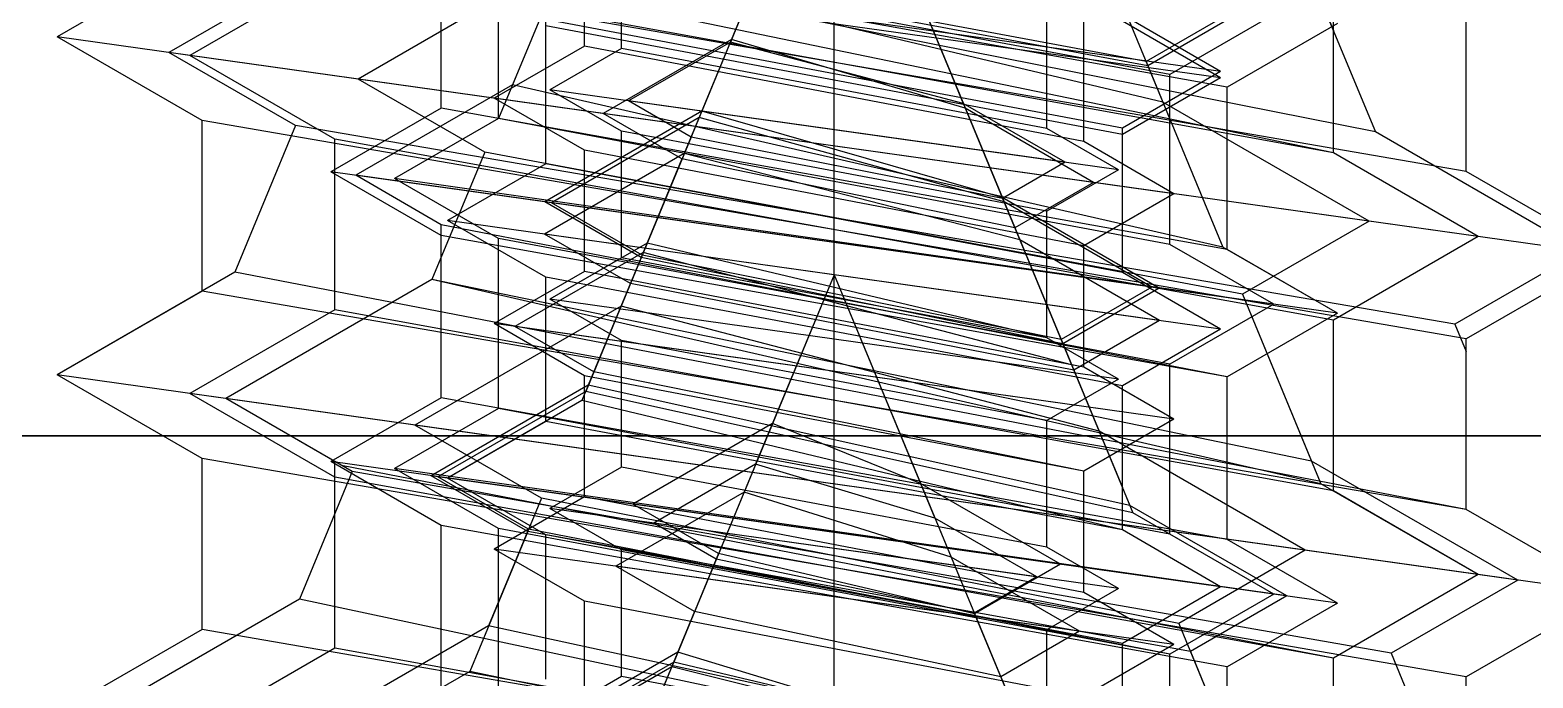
# Model space of a CAD drawing. Extents: x 198753 to 882193, y -399300 to 132460.
# Drawn here: x 346096.21 to 346114.88, y -186958.5 to -186950.45 of the extents above; entities that cross this region are included whole.
import ezdxf

# ---------------------------------------------------------------- set-up
doc = ezdxf.new("R2010")
doc.units = 0
doc.header["$LTSCALE"] = 1000
doc.header["$MEASUREMENT"] = 0
doc.linetypes.add('CENTER', pattern=[50.8, 31.75, -6.35, 6.35, -6.35])
doc.linetypes.add('DASH', pattern=[0.35, 0.25, -0.1])
for name, color, linetype in [('A-SUR_保温', 222, 'Continuous'), ('D_铝板', 181, 'Continuous'), ('PJ', 4, 'Continuous'), ('ZX', 14, 'CENTER'), ('钢龙骨', 173, 'Continuous')]:
    doc.layers.add(name, color=color, linetype=linetype)

# ---------------------------------------------------------------- blocks, each defined once
blk = doc.blocks.new('盘头ST4.8×25')
at = {"layer": 'PJ'}
for p, q in [((14.0627, 2.4), (13.7105, 1.79)), ((14.0627, 2.4), (14.7373, -2.4)), ((14.0627, 2.4), (14.4149, 1.79)), ((15.6627, 2.4), (15.3105, 1.79)), ((15.6627, 2.4), (16.3373, -2.4)), ((15.6627, 2.4), (16.0149, 1.79)), ((17.2627, 2.4), (16.9105, 1.79)), ((17.2627, 2.4), (17.9373, -2.4)), ((17.2627, 2.4), (17.6149, 1.79)), ((12.8149, 1.79), (13.7105, 1.79)), ((13.7105, 1.79), (14.3851, -1.79)), ((14.4149, 1.79), (15.0895, -1.79)), ((14.4149, 1.79), (15.3105, 1.79)), ((15.3105, 1.79), (15.9851, -1.79)), ((16.0149, 1.79), (16.6895, -1.79)), ((16.0149, 1.79), (16.9105, 1.79)), ((16.9105, 1.79), (17.5851, -1.79)), ((13.4895, -1.79), (14.3851, -1.79)), ((14.3851, -1.79), (14.7373, -2.4)), ((15.0895, -1.79), (14.7373, -2.4)), ((15.0895, -1.79), (15.9851, -1.79)), ((15.9851, -1.79), (16.3373, -2.4)), ((16.6895, -1.79), (16.3373, -2.4)), ((16.6895, -1.79), (17.5851, -1.79))]:
    blk.add_line(p, q, dxfattribs=at)
at = {"layer": 'ZX', "ltscale": 0.25}
blk.add_line((-4.9137, 0), (25.4371, 0), dxfattribs=at)
blk = doc.blocks.new('盘头ST4.8×32')
at = {"layer": 'PJ'}
for p, q in [((14.0627, 2.4), (13.7105, 1.79)), ((14.0627, 2.4), (14.7373, -2.4)), ((14.0627, 2.4), (14.4149, 1.79)), ((15.6627, 2.4), (15.3105, 1.79)), ((15.6627, 2.4), (16.3373, -2.4)), ((15.6627, 2.4), (16.0149, 1.79)), ((17.2627, 2.4), (16.9105, 1.79)), ((17.2627, 2.4), (17.9373, -2.4)), ((17.2627, 2.4), (17.6149, 1.79)), ((12.8149, 1.79), (13.7105, 1.79)), ((13.7105, 1.79), (14.3851, -1.79)), ((14.4149, 1.79), (15.0895, -1.79)), ((14.4149, 1.79), (15.3105, 1.79)), ((15.3105, 1.79), (15.9851, -1.79)), ((16.0149, 1.79), (16.6895, -1.79)), ((16.0149, 1.79), (16.9105, 1.79)), ((16.9105, 1.79), (17.5851, -1.79)), ((13.4895, -1.79), (14.3851, -1.79)), ((14.3851, -1.79), (14.7373, -2.4)), ((15.0895, -1.79), (14.7373, -2.4)), ((15.0895, -1.79), (15.9851, -1.79)), ((15.9851, -1.79), (16.3373, -2.4)), ((16.6895, -1.79), (16.3373, -2.4)), ((16.6895, -1.79), (17.5851, -1.79))]:
    blk.add_line(p, q, dxfattribs=at)
at = {"layer": 'ZX', "ltscale": 0.25}
blk.add_line((-4.9137, 0), (32.4371, 0), dxfattribs=at)
blk = doc.blocks.new('盘头ST4.8×38')
at = {"layer": 'PJ'}
for p, q in [((14.0627, 2.4), (13.7105, 1.79)), ((14.0627, 2.4), (14.7373, -2.4)), ((14.0627, 2.4), (14.4149, 1.79)), ((15.6627, 2.4), (15.3105, 1.79)), ((15.6627, 2.4), (16.3373, -2.4)), ((15.6627, 2.4), (16.0149, 1.79)), ((17.2627, 2.4), (16.9105, 1.79)), ((17.2627, 2.4), (17.9373, -2.4)), ((17.2627, 2.4), (17.6149, 1.79)), ((12.8149, 1.79), (13.7105, 1.79)), ((13.7105, 1.79), (14.3851, -1.79)), ((14.4149, 1.79), (15.0895, -1.79)), ((14.4149, 1.79), (15.3105, 1.79)), ((15.3105, 1.79), (15.9851, -1.79)), ((16.0149, 1.79), (16.6895, -1.79)), ((16.0149, 1.79), (16.9105, 1.79)), ((16.9105, 1.79), (17.5851, -1.79)), ((13.4895, -1.79), (14.3851, -1.79)), ((14.3851, -1.79), (14.7373, -2.4)), ((15.0895, -1.79), (14.7373, -2.4)), ((15.0895, -1.79), (15.9851, -1.79)), ((15.9851, -1.79), (16.3373, -2.4)), ((16.6895, -1.79), (16.3373, -2.4)), ((16.6895, -1.79), (17.5851, -1.79))]:
    blk.add_line(p, q, dxfattribs=at)
at = {"layer": 'ZX', "ltscale": 0.25}
blk.add_line((-4.9137, 0), (38.4371, 0), dxfattribs=at)
blk = doc.blocks.new('盘头ST5.5×13')
at = {"layer": 'ZX', "ltscale": 0.25}
blk.add_line((-5.7009, 0), (14.0046, 0), dxfattribs=at)
blk = doc.blocks.new('盘头ST5.5×16')
at = {"layer": 'PJ'}
for q in [(12.8154, 1.3191), (13.4274, -1.0656)]:
    blk.add_line((16, 0), q, dxfattribs=at)
at = {"layer": 'ZX', "ltscale": 0.25}
blk.add_line((-5.7009, 0), (17.0046, 0), dxfattribs=at)
blk = doc.blocks.new('盘头ST5.5×19')
at = {"layer": 'PJ'}
for p, q in [((14.0163, 2.73), (13.6439, 2.085)), ((14.0163, 2.73), (14.7458, -2.4603)), ((14.0163, 2.73), (14.5215, 1.8551)), ((12.5887, 2.085), (13.6439, 2.085)), ((13.6439, 2.085), (14.4205, -1.8969)), ((15.9227, 1.9728), (15.5975, 1.4094)), ((15.9227, 1.9728), (16.4468, -1.7557)), ((15.9227, 1.9728), (16.4525, 1.0552)), ((14.5215, 1.8551), (15.2755, -1.5427)), ((15.5975, 1.4094), (14.5215, 1.8551)), ((15.5975, 1.4094), (16.1215, -1.1923)), ((16.4525, 1.0552), (16.9765, -0.8382)), ((19, 0), (16.4525, 1.0552)), ((19, 0), (16.9765, -0.8382)), ((16.9765, -0.8382), (16.4468, -1.7557)), ((16.1215, -1.1923), (15.2755, -1.5427)), ((16.1215, -1.1923), (16.4468, -1.7557)), ((15.2755, -1.5427), (14.7458, -2.4603)), ((14.4205, -1.8969), (13.9664, -2.085)), ((14.4205, -1.8969), (14.7458, -2.4603)), ((13.3697, -2.085), (13.9664, -2.085))]:
    blk.add_line(p, q, dxfattribs=at)
at = {"layer": 'ZX', "ltscale": 0.25}
blk.add_line((-5.7009, 0), (20.0046, 0), dxfattribs=at)
blk = doc.blocks.new('盘头ST5.5×22')
at = {"layer": 'PJ'}
for p, q in [((14.0163, 2.73), (13.6439, 2.085)), ((14.0163, 2.73), (14.7973, -2.73)), ((14.0163, 2.73), (14.3887, 2.085)), ((15.8163, 2.73), (15.4439, 2.085)), ((15.8163, 2.73), (16.5973, -2.73)), ((15.8163, 2.73), (16.1887, 2.085)), ((17.6486, 2.5006), (17.3233, 1.9372)), ((12.5887, 2.085), (13.6439, 2.085)), ((13.6439, 2.085), (14.4249, -2.085)), ((14.3887, 2.085), (15.1697, -2.085)), ((14.3887, 2.085), (15.4439, 2.085)), ((15.4439, 2.085), (16.2249, -2.085)), ((16.1887, 2.085), (16.9697, -2.085)), ((16.1887, 2.085), (16.9664, 2.085)), ((17.3233, 1.9372), (16.9664, 2.085)), ((17.3233, 1.9372), (17.9985, -1.6575)), ((17.9985, -1.6575), (16.9707, -2.0832)), ((13.3697, -2.085), (14.4249, -2.085)), ((14.4249, -2.085), (14.7973, -2.73)), ((15.1697, -2.085), (14.7973, -2.73)), ((15.1697, -2.085), (16.2249, -2.085)), ((16.2249, -2.085), (16.5973, -2.73)), ((16.9707, -2.0832), (16.5973, -2.73))]:
    blk.add_line(p, q, dxfattribs=at)
at = {"layer": 'ZX', "ltscale": 0.25}
blk.add_line((-5.7009, 0), (23.0046, 0), dxfattribs=at)
blk = doc.blocks.new('盘头ST5.5×25')
at = {"layer": 'PJ'}
for p, q in [((14.0163, 2.73), (13.6439, 2.085)), ((14.0163, 2.73), (14.7973, -2.73)), ((14.0163, 2.73), (14.3887, 2.085)), ((15.8163, 2.73), (15.4439, 2.085)), ((15.8163, 2.73), (16.5973, -2.73)), ((15.8163, 2.73), (16.1887, 2.085)), ((17.6163, 2.73), (17.2439, 2.085)), ((12.5887, 2.085), (13.6439, 2.085)), ((13.6439, 2.085), (14.4249, -2.085)), ((14.3887, 2.085), (15.1697, -2.085)), ((14.3887, 2.085), (15.4439, 2.085)), ((15.4439, 2.085), (16.2249, -2.085)), ((16.1887, 2.085), (16.9697, -2.085)), ((16.1887, 2.085), (17.2439, 2.085)), ((17.2439, 2.085), (18.0249, -2.085)), ((13.3697, -2.085), (14.4249, -2.085)), ((14.4249, -2.085), (14.7973, -2.73)), ((15.1697, -2.085), (14.7973, -2.73)), ((15.1697, -2.085), (16.2249, -2.085)), ((16.2249, -2.085), (16.5973, -2.73)), ((16.9697, -2.085), (16.5973, -2.73)), ((16.9697, -2.085), (18.0249, -2.085))]:
    blk.add_line(p, q, dxfattribs=at)
at = {"layer": 'ZX', "ltscale": 0.25}
blk.add_line((-5.7009, 0), (26.0046, 0), dxfattribs=at)
blk = doc.blocks.new('盘头ST5.5×32')
at = {"layer": 'PJ'}
for p, q in [((14.0163, 2.73), (13.6439, 2.085)), ((14.0163, 2.73), (14.7973, -2.73)), ((14.0163, 2.73), (14.3887, 2.085)), ((15.8163, 2.73), (15.4439, 2.085)), ((15.8163, 2.73), (16.5973, -2.73)), ((15.8163, 2.73), (16.1887, 2.085)), ((17.6163, 2.73), (17.2439, 2.085)), ((12.5887, 2.085), (13.6439, 2.085)), ((13.6439, 2.085), (14.4249, -2.085)), ((14.3887, 2.085), (15.1697, -2.085)), ((14.3887, 2.085), (15.4439, 2.085)), ((15.4439, 2.085), (16.2249, -2.085)), ((16.1887, 2.085), (16.9697, -2.085)), ((16.1887, 2.085), (17.2439, 2.085)), ((17.2439, 2.085), (18.0249, -2.085)), ((13.3697, -2.085), (14.4249, -2.085)), ((14.4249, -2.085), (14.7973, -2.73)), ((15.1697, -2.085), (14.7973, -2.73)), ((15.1697, -2.085), (16.2249, -2.085)), ((16.2249, -2.085), (16.5973, -2.73)), ((16.9697, -2.085), (16.5973, -2.73)), ((16.9697, -2.085), (18.0249, -2.085))]:
    blk.add_line(p, q, dxfattribs=at)
at = {"layer": 'ZX', "ltscale": 0.25}
blk.add_line((-5.7009, 0), (33.0046, 0), dxfattribs=at)
blk = doc.blocks.new('盘头ST5.5×38')
at = {"layer": 'PJ'}
for p, q in [((14.0163, 2.73), (13.6439, 2.085)), ((14.0163, 2.73), (14.7973, -2.73)), ((14.0163, 2.73), (14.3887, 2.085)), ((15.8163, 2.73), (15.4439, 2.085)), ((15.8163, 2.73), (16.5973, -2.73)), ((15.8163, 2.73), (16.1887, 2.085)), ((17.6163, 2.73), (17.2439, 2.085)), ((12.5887, 2.085), (13.6439, 2.085)), ((13.6439, 2.085), (14.4249, -2.085)), ((14.3887, 2.085), (15.1697, -2.085)), ((14.3887, 2.085), (15.4439, 2.085)), ((15.4439, 2.085), (16.2249, -2.085)), ((16.1887, 2.085), (16.9697, -2.085)), ((16.1887, 2.085), (17.2439, 2.085)), ((17.2439, 2.085), (18.0249, -2.085)), ((13.3697, -2.085), (14.4249, -2.085)), ((14.4249, -2.085), (14.7973, -2.73)), ((15.1697, -2.085), (14.7973, -2.73)), ((15.1697, -2.085), (16.2249, -2.085)), ((16.2249, -2.085), (16.5973, -2.73)), ((16.9697, -2.085), (16.5973, -2.73)), ((16.9697, -2.085), (18.0249, -2.085))]:
    blk.add_line(p, q, dxfattribs=at)
at = {"layer": 'ZX', "ltscale": 0.25}
blk.add_line((-5.7009, 0), (39.0046, 0), dxfattribs=at)
blk = doc.blocks.new('盘头ST6.3×13')
at = {"layer": 'ZX', "ltscale": 0.25}
blk.add_line((-4.6, 0), (14.3529, 0), dxfattribs=at)
blk = doc.blocks.new('盘头ST6.3×16')
at = {"layer": 'PJ'}
for q in [(12.8418, 1.3082), (13.4481, -1.057)]:
    blk.add_line((16, 0), q, dxfattribs=at)
at = {"layer": 'ZX', "ltscale": 0.25}
blk.add_line((-4.6, 0), (17.3529, 0), dxfattribs=at)
blk = doc.blocks.new('盘头ST6.3×19')
at = {"layer": 'PJ'}
for p, q in [((14.005, 2.8104), (13.6596, 2.2121)), ((14.005, 2.8104), (14.7515, -2.5012)), ((14.005, 2.8104), (14.5676, 1.8359)), ((12.5563, 2.44), (13.5369, -2.2629)), ((13.6596, 2.2121), (13.1093, 2.44)), ((13.6596, 2.2121), (14.4061, -1.9029)), ((15.9163, 2.0188), (15.5708, 1.4204)), ((15.9163, 2.0188), (16.4525, -1.7966)), ((15.9163, 2.0188), (16.4789, 1.0443)), ((14.5676, 1.8359), (15.3141, -1.5267)), ((15.5708, 1.4204), (14.5676, 1.8359)), ((15.5708, 1.4204), (16.107, -1.1983)), ((19, 0), (16.4789, 1.0443)), ((16.4789, 1.0443), (17.0151, -0.8222)), ((19, 0), (17.0151, -0.8222)), ((17.0151, -0.8222), (16.4525, -1.7966)), ((16.107, -1.1983), (15.3141, -1.5267)), ((16.107, -1.1983), (16.4525, -1.7966)), ((15.3141, -1.5267), (14.7515, -2.5012)), ((14.4061, -1.9029), (13.5369, -2.2629)), ((14.4061, -1.9029), (14.7515, -2.5012)), ((13.5369, -2.2629), (13.0392, -3.125))]:
    blk.add_line(p, q, dxfattribs=at)
at = {"layer": 'ZX', "ltscale": 0.25}
blk.add_line((-4.6, 0), (20.3529, 0), dxfattribs=at)
blk = doc.blocks.new('盘头ST6.3×22')
at = {"layer": 'PJ'}
for p, q in [((13.9608, 3.125), (13.5653, 2.44)), ((13.9608, 3.125), (14.8392, -3.125)), ((13.9608, 3.125), (14.3563, 2.44)), ((15.7608, 3.125), (15.3653, 2.44)), ((15.7608, 3.125), (16.6175, -2.9709)), ((15.7608, 3.125), (16.1711, 2.4144)), ((17.6421, 2.5465), (17.2967, 1.9482)), ((12.5563, 2.44), (13.5653, 2.44)), ((13.5653, 2.44), (14.4437, -2.44)), ((14.3563, 2.44), (15.2347, -2.44)), ((14.3563, 2.44), (15.3653, 2.44)), ((15.3653, 2.44), (16.311, -2.44)), ((16.1711, 2.4144), (17.1802, -1.9964)), ((17.2967, 1.9482), (16.1711, 2.4144)), ((17.2967, 1.9482), (17.9731, -1.668)), ((17.9731, -1.668), (17.1802, -1.9964)), ((17.1802, -1.9964), (16.6175, -2.9709)), ((13.4347, -2.44), (14.4437, -2.44)), ((14.4437, -2.44), (14.8392, -3.125)), ((15.2347, -2.44), (14.8392, -3.125)), ((15.2347, -2.44), (16.311, -2.44)), ((16.311, -2.44), (16.6175, -2.9709))]:
    blk.add_line(p, q, dxfattribs=at)
at = {"layer": 'ZX', "ltscale": 0.25}
blk.add_line((-4.6, 0), (23.3529, 0), dxfattribs=at)
blk = doc.blocks.new('盘头ST6.3×25')
at = {"layer": 'PJ'}
for p, q in [((13.9608, 3.125), (13.5653, 2.44)), ((13.9608, 3.125), (14.8392, -3.125)), ((13.9608, 3.125), (14.3563, 2.44)), ((15.7608, 3.125), (15.3653, 2.44)), ((15.7608, 3.125), (16.6392, -3.125)), ((15.7608, 3.125), (16.1563, 2.44)), ((17.5608, 3.125), (17.1653, 2.44)), ((12.5563, 2.44), (13.5653, 2.44)), ((13.5653, 2.44), (14.4437, -2.44)), ((14.3563, 2.44), (15.2347, -2.44)), ((14.3563, 2.44), (15.3653, 2.44)), ((15.3653, 2.44), (16.2437, -2.44)), ((16.1563, 2.44), (17.0347, -2.44)), ((16.1563, 2.44), (17.1653, 2.44)), ((17.1653, 2.44), (18.0437, -2.44)), ((13.4347, -2.44), (14.4437, -2.44)), ((14.4437, -2.44), (14.8392, -3.125)), ((15.2347, -2.44), (14.8392, -3.125)), ((15.2347, -2.44), (16.2437, -2.44)), ((16.2437, -2.44), (16.6392, -3.125)), ((17.0347, -2.44), (16.6392, -3.125)), ((17.0347, -2.44), (18.0437, -2.44))]:
    blk.add_line(p, q, dxfattribs=at)
at = {"layer": 'ZX', "ltscale": 0.25}
blk.add_line((-4.6, 0), (26.3529, 0), dxfattribs=at)
blk = doc.blocks.new('盘头ST6.3×32')
at = {"layer": 'PJ'}
for p, q in [((13.9608, 3.125), (13.5653, 2.44)), ((13.9608, 3.125), (14.8392, -3.125)), ((13.9608, 3.125), (14.3563, 2.44)), ((15.7608, 3.125), (15.3653, 2.44)), ((15.7608, 3.125), (16.6392, -3.125)), ((15.7608, 3.125), (16.1563, 2.44)), ((17.5608, 3.125), (17.1653, 2.44)), ((12.5563, 2.44), (13.5653, 2.44)), ((13.5653, 2.44), (14.4437, -2.44)), ((14.3563, 2.44), (15.2347, -2.44)), ((14.3563, 2.44), (15.3653, 2.44)), ((15.3653, 2.44), (16.2437, -2.44)), ((16.1563, 2.44), (17.0347, -2.44)), ((16.1563, 2.44), (17.1653, 2.44)), ((17.1653, 2.44), (18.0437, -2.44)), ((13.4347, -2.44), (14.4437, -2.44)), ((14.4437, -2.44), (14.8392, -3.125)), ((15.2347, -2.44), (14.8392, -3.125)), ((15.2347, -2.44), (16.2437, -2.44)), ((16.2437, -2.44), (16.6392, -3.125)), ((17.0347, -2.44), (16.6392, -3.125)), ((17.0347, -2.44), (18.0437, -2.44))]:
    blk.add_line(p, q, dxfattribs=at)
at = {"layer": 'ZX', "ltscale": 0.25}
blk.add_line((-4.6, 0), (33.3529, 0), dxfattribs=at)
blk = doc.blocks.new('盘头ST6.3×38')
at = {"layer": 'PJ'}
for p, q in [((13.9608, 3.125), (13.5653, 2.44)), ((13.9608, 3.125), (14.8392, -3.125)), ((13.9608, 3.125), (14.3563, 2.44)), ((15.7608, 3.125), (15.3653, 2.44)), ((15.7608, 3.125), (16.6392, -3.125)), ((15.7608, 3.125), (16.1563, 2.44)), ((17.5608, 3.125), (17.1653, 2.44)), ((12.5563, 2.44), (13.5653, 2.44)), ((13.5653, 2.44), (14.4437, -2.44)), ((14.3563, 2.44), (15.2347, -2.44)), ((14.3563, 2.44), (15.3653, 2.44)), ((15.3653, 2.44), (16.2437, -2.44)), ((16.1563, 2.44), (17.0347, -2.44)), ((16.1563, 2.44), (17.1653, 2.44)), ((17.1653, 2.44), (18.0437, -2.44)), ((13.4347, -2.44), (14.4437, -2.44)), ((14.4437, -2.44), (14.8392, -3.125)), ((15.2347, -2.44), (14.8392, -3.125)), ((15.2347, -2.44), (16.2437, -2.44)), ((16.2437, -2.44), (16.6392, -3.125)), ((17.0347, -2.44), (16.6392, -3.125)), ((17.0347, -2.44), (18.0437, -2.44))]:
    blk.add_line(p, q, dxfattribs=at)
at = {"layer": 'ZX', "ltscale": 0.25}
blk.add_line((-4.6, 0), (39.3529, 0), dxfattribs=at)
blk = doc.blocks.new('盘头ST8×16')
at = {"layer": 'PJ'}
for p, q in [((16, 0), (12.9837, 1.2494)), ((12.9837, 1.2494), (13.6556, -0.9711)), ((16, 0), (13.6556, -0.9711)), ((13.6556, -0.9711), (12.9164, -2.2514))]:
    blk.add_line(p, q, dxfattribs=at)
at = {"layer": 'ZX', "ltscale": 0.25}
blk.add_line((-6, 0), (17.7959, 0), dxfattribs=at)
blk = doc.blocks.new('盘头ST8×19')
at = {"layer": 'PJ'}
for p, q in [((14.2888, 2.9256), (13.835, 2.1394)), ((14.2888, 2.9256), (15.0659, -2.6037)), ((14.2888, 2.9256), (15.028, 1.6452)), ((12.7982, 2.5689), (13.8207, -2.1454)), ((13.835, 2.1394), (12.7982, 2.5689)), ((13.835, 2.1394), (14.612, -1.8176)), ((19, 0), (15.028, 1.6452)), ((15.028, 1.6452), (15.8051, -1.3234)), ((19, 0), (15.8051, -1.3234)), ((15.8051, -1.3234), (15.0659, -2.6037)), ((14.612, -1.8176), (13.8207, -2.1454)), ((14.612, -1.8176), (15.0659, -2.6037)), ((13.8207, -2.1454), (13.0815, -3.4257))]:
    blk.add_line(p, q, dxfattribs=at)
at = {"layer": 'ZX', "ltscale": 0.25}
blk.add_line((-6, 0), (20.7959, 0), dxfattribs=at)
blk = doc.blocks.new('盘头ST8×22')
at = {"layer": 'PJ'}
for p, q in [((14.1378, 4), (13.6182, 3.1)), ((14.1378, 4), (15.231, -3.778)), ((14.1378, 4), (14.7019, 3.023)), ((16.3332, 3.3214), (15.8793, 2.5353)), ((16.3332, 3.3214), (17.2154, -2.956)), ((16.3332, 3.3214), (17.0724, 2.0411)), ((12.5575, 3.1), (13.6818, -3.1)), ((12.5575, 3.1), (13.6182, 3.1)), ((13.6182, 3.1), (14.8153, -3.058)), ((14.7019, 3.023), (15.9702, -2.4976)), ((15.8793, 2.5353), (14.7019, 3.023)), ((15.8793, 2.5353), (16.7616, -2.1698)), ((17.0724, 2.0411), (17.9546, -1.6756)), ((18.1091, 1.6117), (17.0724, 2.0411)), ((17.9546, -1.6756), (17.2154, -2.956)), ((16.7616, -2.1698), (15.9702, -2.4976)), ((16.7616, -2.1698), (17.2154, -2.956)), ((15.9702, -2.4976), (15.231, -3.778)), ((13.6818, -3.1), (13.1622, -4)), ((13.6818, -3.1), (14.8395, -3.1)), ((14.8395, -3.1), (15.231, -3.778))]:
    blk.add_line(p, q, dxfattribs=at)
at = {"layer": 'ZX', "ltscale": 0.25}
blk.add_line((-6, 0), (23.7959, 0), dxfattribs=at)
blk = doc.blocks.new('盘头ST8×25')
at = {"layer": 'PJ'}
for p, q in [((14.1378, 4), (13.6182, 3.1)), ((14.1378, 4), (15.2622, -4)), ((14.1378, 4), (14.6575, 3.1)), ((16.2378, 4), (15.7182, 3.1)), ((16.2378, 4), (17.3622, -4)), ((16.2378, 4), (16.7575, 3.1)), ((12.5575, 3.1), (13.6818, -3.1)), ((12.5575, 3.1), (13.6182, 3.1)), ((13.6182, 3.1), (14.7425, -3.1)), ((14.6575, 3.1), (15.7818, -3.1)), ((14.6575, 3.1), (15.7182, 3.1)), ((15.7182, 3.1), (16.8425, -3.1)), ((16.7575, 3.1), (17.5159, 3.1)), ((16.7575, 3.1), (17.9968, -2.9008)), ((17.9237, 2.9311), (17.5159, 3.1)), ((17.9968, -2.9008), (17.3622, -4)), ((13.6818, -3.1), (13.1622, -4)), ((13.6818, -3.1), (14.7425, -3.1)), ((14.7425, -3.1), (15.2622, -4)), ((15.7818, -3.1), (15.2622, -4)), ((15.7818, -3.1), (16.8425, -3.1)), ((16.8425, -3.1), (17.3622, -4))]:
    blk.add_line(p, q, dxfattribs=at)
at = {"layer": 'ZX', "ltscale": 0.25}
blk.add_line((-6, 0), (26.7959, 0), dxfattribs=at)
blk = doc.blocks.new('盘头ST8×32')
at = {"layer": 'PJ'}
for p, q in [((14.1378, 4), (13.6182, 3.1)), ((14.1378, 4), (15.2622, -4)), ((14.1378, 4), (14.6575, 3.1)), ((16.2378, 4), (15.7182, 3.1)), ((16.2378, 4), (17.3622, -4)), ((16.2378, 4), (16.7575, 3.1)), ((12.5575, 3.1), (13.6818, -3.1)), ((12.5575, 3.1), (13.6182, 3.1)), ((13.6182, 3.1), (14.7425, -3.1)), ((14.6575, 3.1), (15.7818, -3.1)), ((14.6575, 3.1), (15.7182, 3.1)), ((15.7182, 3.1), (16.8425, -3.1)), ((16.7575, 3.1), (17.8818, -3.1)), ((16.7575, 3.1), (17.8182, 3.1)), ((13.6818, -3.1), (13.1622, -4)), ((13.6818, -3.1), (14.7425, -3.1)), ((14.7425, -3.1), (15.2622, -4)), ((15.7818, -3.1), (15.2622, -4)), ((15.7818, -3.1), (16.8425, -3.1)), ((16.8425, -3.1), (17.3622, -4)), ((17.8818, -3.1), (17.3622, -4))]:
    blk.add_line(p, q, dxfattribs=at)
at = {"layer": 'ZX', "ltscale": 0.25}
blk.add_line((-6, 0), (33.7959, 0), dxfattribs=at)
blk = doc.blocks.new('盘头ST8×38')
at = {"layer": 'PJ'}
for p, q in [((14.1378, 4), (13.6182, 3.1)), ((14.1378, 4), (15.2622, -4)), ((14.1378, 4), (14.6575, 3.1)), ((16.2378, 4), (15.7182, 3.1)), ((16.2378, 4), (17.3622, -4)), ((16.2378, 4), (16.7575, 3.1)), ((12.5575, 3.1), (13.6818, -3.1)), ((12.5575, 3.1), (13.6182, 3.1)), ((13.6182, 3.1), (14.7425, -3.1)), ((14.6575, 3.1), (15.7818, -3.1)), ((14.6575, 3.1), (15.7182, 3.1)), ((15.7182, 3.1), (16.8425, -3.1)), ((16.7575, 3.1), (17.8818, -3.1)), ((16.7575, 3.1), (17.8182, 3.1)), ((13.6818, -3.1), (13.1622, -4)), ((13.6818, -3.1), (14.7425, -3.1)), ((14.7425, -3.1), (15.2622, -4)), ((15.7818, -3.1), (15.2622, -4)), ((15.7818, -3.1), (16.8425, -3.1)), ((16.8425, -3.1), (17.3622, -4)), ((17.8818, -3.1), (17.3622, -4))]:
    blk.add_line(p, q, dxfattribs=at)
at = {"layer": 'ZX', "ltscale": 0.25}
blk.add_line((-6, 0), (39.7959, 0), dxfattribs=at)
blk = doc.blocks.new('盘头ST8×45')
at = {"layer": 'PJ'}
for p, q in [((14.1378, 4), (13.6182, 3.1)), ((14.1378, 4), (15.2622, -4)), ((14.1378, 4), (14.6575, 3.1)), ((16.2378, 4), (15.7182, 3.1)), ((16.2378, 4), (17.3622, -4)), ((16.2378, 4), (16.7575, 3.1)), ((12.5575, 3.1), (13.6818, -3.1)), ((12.5575, 3.1), (13.6182, 3.1)), ((13.6182, 3.1), (14.7425, -3.1)), ((14.6575, 3.1), (15.7818, -3.1)), ((14.6575, 3.1), (15.7182, 3.1)), ((15.7182, 3.1), (16.8425, -3.1)), ((16.7575, 3.1), (17.8818, -3.1)), ((16.7575, 3.1), (17.8182, 3.1)), ((13.6818, -3.1), (13.1622, -4)), ((13.6818, -3.1), (14.7425, -3.1)), ((14.7425, -3.1), (15.2622, -4)), ((15.7818, -3.1), (15.2622, -4)), ((15.7818, -3.1), (16.8425, -3.1)), ((16.8425, -3.1), (17.3622, -4)), ((17.8818, -3.1), (17.3622, -4))]:
    blk.add_line(p, q, dxfattribs=at)
at = {"layer": 'ZX', "ltscale": 0.25}
blk.add_line((-6, 0), (46.7959, 0), dxfattribs=at)
blk = doc.blocks.new('盘头ST8×50')
at = {"layer": 'PJ'}
for p, q in [((14.1378, 4), (13.6182, 3.1)), ((14.1378, 4), (15.2622, -4)), ((14.1378, 4), (14.6575, 3.1)), ((16.2378, 4), (15.7182, 3.1)), ((16.2378, 4), (17.3622, -4)), ((16.2378, 4), (16.7575, 3.1)), ((12.5575, 3.1), (13.6818, -3.1)), ((12.5575, 3.1), (13.6182, 3.1)), ((13.6182, 3.1), (14.7425, -3.1)), ((14.6575, 3.1), (15.7818, -3.1)), ((14.6575, 3.1), (15.7182, 3.1)), ((15.7182, 3.1), (16.8425, -3.1)), ((16.7575, 3.1), (17.8818, -3.1)), ((16.7575, 3.1), (17.8182, 3.1)), ((13.6818, -3.1), (13.1622, -4)), ((13.6818, -3.1), (14.7425, -3.1)), ((14.7425, -3.1), (15.2622, -4)), ((15.7818, -3.1), (15.2622, -4)), ((15.7818, -3.1), (16.8425, -3.1)), ((16.8425, -3.1), (17.3622, -4)), ((17.8818, -3.1), (17.3622, -4))]:
    blk.add_line(p, q, dxfattribs=at)
at = {"layer": 'ZX', "ltscale": 0.25}
blk.add_line((-6, 0), (51.7959, 0), dxfattribs=at)
blk = doc.blocks.new('盘头ST9.5×16')
at = {"layer": 'PJ'}
for p, q in [((12.9837, 1.2494), (13.6556, -0.9711)), ((16, 0), (12.9837, 1.2494)), ((16, 0), (13.6556, -0.9711)), ((13.6556, -0.9711), (12.9164, -2.2514))]:
    blk.add_line(p, q, dxfattribs=at)
at = {"layer": 'ZX', "ltscale": 0.25}
blk.add_line((-7.5, 0), (18.6327, 0), dxfattribs=at)
blk = doc.blocks.new('盘头ST9.5×19')
at = {"layer": 'PJ'}
for p, q in [((14.2888, 2.9256), (13.835, 2.1394)), ((14.2888, 2.9256), (15.028, 1.6452)), ((14.2888, 2.9256), (15.0659, -2.6037)), ((13.835, 2.1394), (12.7982, 2.5689)), ((12.7982, 2.5689), (13.8207, -2.1454)), ((13.835, 2.1394), (14.612, -1.8176)), ((19, 0), (15.028, 1.6452)), ((15.028, 1.6452), (15.8051, -1.3234)), ((19, 0), (15.8051, -1.3234)), ((15.8051, -1.3234), (15.0659, -2.6037)), ((14.612, -1.8176), (13.8207, -2.1454)), ((14.612, -1.8176), (15.0659, -2.6037)), ((13.8207, -2.1454), (13.0815, -3.4257))]:
    blk.add_line(p, q, dxfattribs=at)
at = {"layer": 'ZX', "ltscale": 0.25}
blk.add_line((-7.5, 0), (21.6327, 0), dxfattribs=at)
blk = doc.blocks.new('盘头ST9.5×22')
at = {"layer": 'PJ'}
for p, q in [((14.1034, 4.245), (13.6495, 3.4589)), ((14.1034, 4.245), (15.231, -3.778)), ((14.1034, 4.245), (14.8426, 2.9647)), ((12.4415, 3.925), (13.9857, -3.3196)), ((13.6495, 3.4589), (12.5242, 3.925)), ((13.6495, 3.4589), (14.7771, -2.9918)), ((16.3332, 3.3214), (15.8793, 2.5353)), ((16.3332, 3.3214), (17.2154, -2.956)), ((16.3332, 3.3214), (17.0724, 2.0411)), ((14.8426, 2.9647), (15.9702, -2.4976)), ((15.8793, 2.5353), (14.8426, 2.9647)), ((15.8793, 2.5353), (16.7616, -2.1698)), ((17.0724, 2.0411), (17.9546, -1.6756)), ((22, 0), (17.0724, 2.0411)), ((17.9546, -1.6756), (17.2154, -2.956)), ((16.7616, -2.1698), (15.9702, -2.4976)), ((16.7616, -2.1698), (17.2154, -2.956)), ((15.9702, -2.4976), (15.231, -3.778)), ((14.7771, -2.9918), (13.9857, -3.3196)), ((14.7771, -2.9918), (15.231, -3.778)), ((13.9857, -3.3196), (13.2465, -4.6))]:
    blk.add_line(p, q, dxfattribs=at)
at = {"layer": 'ZX', "ltscale": 0.25}
blk.add_line((-7.5, 0), (24.6327, 0), dxfattribs=at)
blk = doc.blocks.new('盘头ST9.5×25')
at = {"layer": 'PJ'}
for p, q in [((14.0219, 4.825), (13.5023, 3.925)), ((14.0219, 4.825), (14.5415, 3.925)), ((14.0219, 4.825), (15.3781, -4.825)), ((16.1478, 4.6409), (15.6939, 3.8547)), ((16.1478, 4.6409), (17.3805, -4.1303)), ((16.1478, 4.6409), (16.887, 3.3605)), ((12.4415, 3.925), (13.5023, 3.925)), ((12.4415, 3.925), (13.7977, -3.925)), ((13.5023, 3.925), (14.8585, -3.925)), ((14.5415, 3.925), (16.0151, -3.7217)), ((14.5415, 3.925), (15.5242, 3.925)), ((15.6939, 3.8547), (15.5242, 3.925)), ((15.6939, 3.8547), (16.9266, -3.3441)), ((16.887, 3.3605), (18.1197, -2.8499)), ((17.9237, 2.9311), (16.887, 3.3605)), ((18.1197, -2.8499), (17.3805, -4.1303)), ((16.9266, -3.3441), (16.0151, -3.7217)), ((16.9266, -3.3441), (17.3805, -4.1303)), ((16.0151, -3.7217), (15.3781, -4.825)), ((13.7977, -3.925), (13.2781, -4.825)), ((13.7977, -3.925), (14.8585, -3.925)), ((14.8585, -3.925), (15.3781, -4.825))]:
    blk.add_line(p, q, dxfattribs=at)
at = {"layer": 'ZX', "ltscale": 0.25}
blk.add_line((-7.5, 0), (26.4921, 0), dxfattribs=at)
blk = doc.blocks.new('盘头ST9.5×32')
at = {"layer": 'PJ'}
for p, q in [((14.0219, 4.825), (13.5023, 3.925)), ((14.0219, 4.825), (15.3781, -4.825)), ((14.0219, 4.825), (14.5415, 3.925)), ((16.1219, 4.825), (15.6023, 3.925)), ((16.1219, 4.825), (17.4781, -4.825)), ((16.1219, 4.825), (16.6415, 3.925)), ((12.4415, 3.925), (13.5023, 3.925)), ((12.4415, 3.925), (13.7977, -3.925)), ((13.5023, 3.925), (14.8585, -3.925)), ((14.5415, 3.925), (15.6023, 3.925)), ((14.5415, 3.925), (15.8977, -3.925)), ((15.6023, 3.925), (16.9585, -3.925)), ((16.6415, 3.925), (17.7023, 3.925)), ((16.6415, 3.925), (17.9977, -3.925)), ((13.7977, -3.925), (13.2781, -4.825)), ((13.7977, -3.925), (14.8585, -3.925)), ((14.8585, -3.925), (15.3781, -4.825)), ((15.8977, -3.925), (15.3781, -4.825)), ((15.8977, -3.925), (16.9585, -3.925)), ((16.9585, -3.925), (17.4781, -4.825)), ((17.9977, -3.925), (17.4781, -4.825))]:
    blk.add_line(p, q, dxfattribs=at)
at = {"layer": 'ZX', "ltscale": 0.25}
blk.add_line((-7.5, 0), (33.4921, 0), dxfattribs=at)
blk = doc.blocks.new('盘头ST9.5×38')
at = {"layer": 'PJ'}
for p, q in [((14.0219, 4.825), (13.5023, 3.925)), ((14.0219, 4.825), (14.5415, 3.925)), ((14.0219, 4.825), (15.3781, -4.825)), ((16.1219, 4.825), (15.6023, 3.925)), ((16.1219, 4.825), (16.6415, 3.925)), ((16.1219, 4.825), (17.4781, -4.825)), ((12.4415, 3.925), (13.7977, -3.925)), ((12.4415, 3.925), (13.5023, 3.925)), ((13.5023, 3.925), (14.8585, -3.925)), ((14.5415, 3.925), (15.8977, -3.925)), ((14.5415, 3.925), (15.6023, 3.925)), ((15.6023, 3.925), (16.9585, -3.925)), ((16.6415, 3.925), (17.9977, -3.925)), ((16.6415, 3.925), (17.7023, 3.925)), ((13.7977, -3.925), (13.2781, -4.825)), ((13.7977, -3.925), (14.8585, -3.925)), ((14.8585, -3.925), (15.3781, -4.825)), ((15.8977, -3.925), (15.3781, -4.825)), ((15.8977, -3.925), (16.9585, -3.925)), ((16.9585, -3.925), (17.4781, -4.825)), ((17.9977, -3.925), (17.4781, -4.825))]:
    blk.add_line(p, q, dxfattribs=at)
at = {"layer": 'ZX', "ltscale": 0.25}
blk.add_line((-7.5, 0), (39.4921, 0), dxfattribs=at)
blk = doc.blocks.new('盘头ST9.5×45')
at = {"layer": 'PJ'}
for p, q in [((14.0219, 4.825), (13.5023, 3.925)), ((14.0219, 4.825), (15.3781, -4.825)), ((14.0219, 4.825), (14.5415, 3.925)), ((16.1219, 4.825), (15.6023, 3.925)), ((16.1219, 4.825), (17.4781, -4.825)), ((16.1219, 4.825), (16.6415, 3.925)), ((12.4415, 3.925), (13.5023, 3.925)), ((12.4415, 3.925), (13.7977, -3.925)), ((13.5023, 3.925), (14.8585, -3.925)), ((14.5415, 3.925), (15.6023, 3.925)), ((14.5415, 3.925), (15.8977, -3.925)), ((15.6023, 3.925), (16.9585, -3.925)), ((16.6415, 3.925), (17.7023, 3.925)), ((16.6415, 3.925), (17.9977, -3.925)), ((13.7977, -3.925), (13.2781, -4.825)), ((13.7977, -3.925), (14.8585, -3.925)), ((14.8585, -3.925), (15.3781, -4.825)), ((15.8977, -3.925), (15.3781, -4.825)), ((15.8977, -3.925), (16.9585, -3.925)), ((16.9585, -3.925), (17.4781, -4.825)), ((17.9977, -3.925), (17.4781, -4.825))]:
    blk.add_line(p, q, dxfattribs=at)
at = {"layer": 'ZX', "ltscale": 0.25}
blk.add_line((-7.5, 0), (46.4921, 0), dxfattribs=at)
blk = doc.blocks.new('盘头ST9.5×50')
at = {"layer": 'PJ'}
for p, q in [((14.0219, 4.825), (13.5023, 3.925)), ((14.0219, 4.825), (14.5415, 3.925)), ((14.0219, 4.825), (15.3781, -4.825)), ((16.1219, 4.825), (15.6023, 3.925)), ((16.1219, 4.825), (16.6415, 3.925)), ((16.1219, 4.825), (17.4781, -4.825)), ((12.4415, 3.925), (13.7977, -3.925)), ((12.4415, 3.925), (13.5023, 3.925)), ((13.5023, 3.925), (14.8585, -3.925)), ((14.5415, 3.925), (15.8977, -3.925)), ((14.5415, 3.925), (15.6023, 3.925)), ((15.6023, 3.925), (16.9585, -3.925)), ((16.6415, 3.925), (17.9977, -3.925)), ((16.6415, 3.925), (17.7023, 3.925)), ((13.7977, -3.925), (13.2781, -4.825)), ((13.7977, -3.925), (14.8585, -3.925)), ((14.8585, -3.925), (15.3781, -4.825)), ((15.8977, -3.925), (15.3781, -4.825)), ((15.8977, -3.925), (16.9585, -3.925)), ((16.9585, -3.925), (17.4781, -4.825)), ((17.9977, -3.925), (17.4781, -4.825))]:
    blk.add_line(p, q, dxfattribs=at)
at = {"layer": 'ZX', "ltscale": 0.25}
blk.add_line((-7.5, 0), (51.4921, 0), dxfattribs=at)
blk = doc.blocks.new('盘头ST3.5×13')
at = {"layer": 'ZX', "ltscale": 0.25}
blk.add_line((-3.4906, 0), (13.6819, 0), dxfattribs=at)
blk = doc.blocks.new('盘头ST3.5×16')
at = {"layer": 'PJ'}
for p, q in [((13.8986, 0.8704), (13.0704, 1.2135)), ((13.0704, 1.2135), (13.5945, -0.9964)), ((14.123, 1.2591), (13.8986, 0.8704)), ((14.123, 1.2591), (14.4885, 0.6261)), ((14.123, 1.2591), (14.4575, -1.1206)), ((13.8986, 0.8704), (14.2331, -0.7319)), ((16, 0), (14.4885, 0.6261)), ((14.4885, 0.6261), (14.823, -0.4875)), ((16, 0), (14.823, -0.4875)), ((14.823, -0.4875), (14.4575, -1.1206)), ((14.2331, -0.7319), (13.5945, -0.9964)), ((14.2331, -0.7319), (14.4575, -1.1206)), ((13.5945, -0.9964), (13.229, -1.6294))]:
    blk.add_line(p, q, dxfattribs=at)
at = {"layer": 'ZX', "ltscale": 0.25}
blk.add_line((-3.4906, 0), (16.6819, 0), dxfattribs=at)
blk = doc.blocks.new('盘头ST3.5×19')
at = {"layer": 'PJ'}
for p, q in [((14.0519, 1.765), (13.795, 1.32)), ((14.0519, 1.765), (14.5481, -1.765)), ((14.0519, 1.765), (14.3089, 1.32)), ((15.3519, 1.765), (15.095, 1.32)), ((15.3519, 1.765), (15.8481, -1.765)), ((15.3519, 1.765), (15.6089, 1.32)), ((16.6983, 1.4351), (16.4739, 1.0463)), ((16.6983, 1.4351), (17.0795, -1.2772)), ((16.6983, 1.4351), (17.0638, 0.802)), ((13.0089, 1.32), (13.505, -1.32)), ((13.0089, 1.32), (13.795, 1.32)), ((13.795, 1.32), (14.2911, -1.32)), ((14.3089, 1.32), (14.805, -1.32)), ((14.3089, 1.32), (15.095, 1.32)), ((15.095, 1.32), (15.5911, -1.32)), ((15.6089, 1.32), (16.1967, -1.1612)), ((15.6089, 1.32), (15.8132, 1.32)), ((16.4739, 1.0463), (15.8132, 1.32)), ((16.4739, 1.0463), (16.8551, -0.8885)), ((17.0638, 0.802), (17.445, -0.6441)), ((19, 0), (17.0638, 0.802)), ((19, 0), (17.445, -0.6441)), ((17.445, -0.6441), (17.0795, -1.2772)), ((16.8551, -0.8885), (16.1967, -1.1612)), ((16.8551, -0.8885), (17.0795, -1.2772)), ((16.1967, -1.1612), (15.8481, -1.765)), ((13.505, -1.32), (13.2481, -1.765)), ((13.505, -1.32), (14.2911, -1.32)), ((14.2911, -1.32), (14.5481, -1.765)), ((14.805, -1.32), (14.5481, -1.765)), ((14.805, -1.32), (15.5911, -1.32)), ((15.5911, -1.32), (15.8481, -1.765))]:
    blk.add_line(p, q, dxfattribs=at)
at = {"layer": 'ZX', "ltscale": 0.25}
blk.add_line((-3.4906, 0), (19.6819, 0), dxfattribs=at)
blk = doc.blocks.new('盘头ST3.5×22')
at = {"layer": 'PJ'}
for p, q in [((14.0519, 1.765), (13.795, 1.32)), ((14.0519, 1.765), (14.5481, -1.765)), ((14.0519, 1.765), (14.3089, 1.32)), ((15.3519, 1.765), (15.095, 1.32)), ((15.3519, 1.765), (15.8481, -1.765)), ((15.3519, 1.765), (15.6089, 1.32)), ((16.6519, 1.765), (16.395, 1.32)), ((16.6519, 1.765), (17.1481, -1.765)), ((16.6519, 1.765), (16.9089, 1.32)), ((13.0089, 1.32), (13.505, -1.32)), ((13.0089, 1.32), (13.795, 1.32)), ((13.795, 1.32), (14.2911, -1.32)), ((14.3089, 1.32), (14.805, -1.32)), ((14.3089, 1.32), (15.095, 1.32)), ((15.095, 1.32), (15.5911, -1.32)), ((15.6089, 1.32), (16.105, -1.32)), ((15.6089, 1.32), (16.395, 1.32)), ((16.395, 1.32), (16.8911, -1.32)), ((16.9089, 1.32), (17.405, -1.32)), ((16.9089, 1.32), (17.695, 1.32)), ((13.505, -1.32), (13.2481, -1.765)), ((13.505, -1.32), (14.2911, -1.32)), ((14.2911, -1.32), (14.5481, -1.765)), ((14.805, -1.32), (14.5481, -1.765)), ((14.805, -1.32), (15.5911, -1.32)), ((15.5911, -1.32), (15.8481, -1.765)), ((16.105, -1.32), (15.8481, -1.765)), ((16.105, -1.32), (16.8911, -1.32)), ((16.8911, -1.32), (17.1481, -1.765)), ((17.405, -1.32), (17.1481, -1.765)), ((17.405, -1.32), (18.1911, -1.32))]:
    blk.add_line(p, q, dxfattribs=at)
at = {"layer": 'ZX', "ltscale": 0.25}
blk.add_line((-3.4906, 0), (22.6819, 0), dxfattribs=at)
blk = doc.blocks.new('盘头ST3.5×25')
at = {"layer": 'PJ'}
for p, q in [((14.0519, 1.765), (13.795, 1.32)), ((14.0519, 1.765), (14.5481, -1.765)), ((14.0519, 1.765), (14.3089, 1.32)), ((15.3519, 1.765), (15.095, 1.32)), ((15.3519, 1.765), (15.8481, -1.765)), ((15.3519, 1.765), (15.6089, 1.32)), ((16.6519, 1.765), (16.395, 1.32)), ((16.6519, 1.765), (17.1481, -1.765)), ((16.6519, 1.765), (16.9089, 1.32)), ((13.0089, 1.32), (13.505, -1.32)), ((13.0089, 1.32), (13.795, 1.32)), ((13.795, 1.32), (14.2911, -1.32)), ((14.3089, 1.32), (14.805, -1.32)), ((14.3089, 1.32), (15.095, 1.32)), ((15.095, 1.32), (15.5911, -1.32)), ((15.6089, 1.32), (16.105, -1.32)), ((15.6089, 1.32), (16.395, 1.32)), ((16.395, 1.32), (16.8911, -1.32)), ((16.9089, 1.32), (17.405, -1.32)), ((16.9089, 1.32), (17.695, 1.32)), ((13.505, -1.32), (13.2481, -1.765)), ((13.505, -1.32), (14.2911, -1.32)), ((14.2911, -1.32), (14.5481, -1.765)), ((14.805, -1.32), (14.5481, -1.765)), ((14.805, -1.32), (15.5911, -1.32)), ((15.5911, -1.32), (15.8481, -1.765)), ((16.105, -1.32), (15.8481, -1.765)), ((16.105, -1.32), (16.8911, -1.32)), ((16.8911, -1.32), (17.1481, -1.765)), ((17.405, -1.32), (17.1481, -1.765)), ((17.405, -1.32), (18.1911, -1.32))]:
    blk.add_line(p, q, dxfattribs=at)
at = {"layer": 'ZX', "ltscale": 0.25}
blk.add_line((-3.4906, 0), (25.6819, 0), dxfattribs=at)
blk = doc.blocks.new('盘头ST4.2×13')
at = {"layer": 'ZX', "ltscale": 0.25}
blk.add_line((-4.0543, 0), (14.0422, 0), dxfattribs=at)
blk = doc.blocks.new('盘头ST4.2×16')
at = {"layer": 'PJ'}
for p, q in [((13.7859, 1.5232), (13.5035, 1.0341)), ((13.7859, 1.5232), (14.1905, -1.3556)), ((13.7859, 1.5232), (14.2459, 0.7266)), ((13.5035, 1.0341), (12.7427, 1.3492)), ((13.5035, 1.0341), (13.9081, -0.8665)), ((16, 0), (14.2459, 0.7266)), ((14.2459, 0.7266), (14.6505, -0.559)), ((16, 0), (14.6505, -0.559)), ((14.6505, -0.559), (14.1905, -1.3556)), ((13.9081, -0.8665), (13.3275, -1.107)), ((13.9081, -0.8665), (14.1905, -1.3556))]:
    blk.add_line(p, q, dxfattribs=at)
at = {"layer": 'ZX', "ltscale": 0.25}
blk.add_line((-4.0543, 0), (17.0422, 0), dxfattribs=at)
blk = doc.blocks.new('盘头ST4.2×19')
at = {"layer": 'PJ'}
for p, q in [((13.7035, 2.11), (13.3801, 1.55)), ((13.7035, 2.11), (14.2965, -2.11)), ((13.7035, 2.11), (14.0268, 1.55)), ((15.1035, 2.11), (14.7801, 1.55)), ((15.1035, 2.11), (15.6785, -1.9819)), ((15.1035, 2.11), (15.4268, 1.55)), ((16.5736, 1.6112), (16.2911, 1.122)), ((16.5736, 1.6112), (17.0015, -1.4339)), ((16.5736, 1.6112), (17.0335, 0.8145)), ((13.3801, 1.55), (13.9732, -1.55)), ((14.0268, 1.55), (14.6199, -1.55)), ((14.0268, 1.55), (14.7801, 1.55)), ((14.7801, 1.55), (15.3961, -1.4928)), ((15.4268, 1.55), (15.4413, 1.4741)), ((15.4413, 1.4741), (16.1385, -1.1853)), ((16.2911, 1.122), (15.4413, 1.4741)), ((16.2911, 1.122), (16.7191, -0.9448)), ((17.0335, 0.8145), (17.4615, -0.6373)), ((19, 0), (17.0335, 0.8145)), ((19, 0), (17.4615, -0.6373)), ((17.4615, -0.6373), (17.0015, -1.4339)), ((16.7191, -0.9448), (16.1385, -1.1853)), ((16.7191, -0.9448), (17.0015, -1.4339)), ((16.1385, -1.1853), (15.6785, -1.9819)), ((15.3961, -1.4928), (15.258, -1.55)), ((15.3961, -1.4928), (15.6785, -1.9819)), ((13.2199, -1.55), (13.9732, -1.55)), ((13.9732, -1.55), (14.2965, -2.11)), ((14.6199, -1.55), (14.2965, -2.11)), ((14.6199, -1.55), (15.258, -1.55))]:
    blk.add_line(p, q, dxfattribs=at)
at = {"layer": 'ZX', "ltscale": 0.25}
blk.add_line((-4.0543, 0), (20.0422, 0), dxfattribs=at)
blk = doc.blocks.new('盘头ST4.2×22')
at = {"layer": 'PJ'}
for p, q in [((13.7035, 2.11), (13.3801, 1.55)), ((13.7035, 2.11), (14.2965, -2.11)), ((13.7035, 2.11), (14.0268, 1.55)), ((15.1035, 2.11), (14.7801, 1.55)), ((15.1035, 2.11), (15.6965, -2.11)), ((15.1035, 2.11), (15.4268, 1.55)), ((16.5035, 2.11), (16.1801, 1.55)), ((16.5035, 2.11), (17.0965, -2.11)), ((16.5035, 2.11), (16.8268, 1.55)), ((13.3801, 1.55), (13.9732, -1.55)), ((14.0268, 1.55), (14.6199, -1.55)), ((14.0268, 1.55), (14.7801, 1.55)), ((14.7801, 1.55), (15.3732, -1.55)), ((15.4268, 1.55), (16.0199, -1.55)), ((15.4268, 1.55), (16.1801, 1.55)), ((16.1801, 1.55), (16.7732, -1.55)), ((16.8268, 1.55), (17.4199, -1.55)), ((16.8268, 1.55), (17.5801, 1.55)), ((13.2199, -1.55), (13.9732, -1.55)), ((13.9732, -1.55), (14.2965, -2.11)), ((14.6199, -1.55), (14.2965, -2.11)), ((14.6199, -1.55), (15.3732, -1.55)), ((15.3732, -1.55), (15.6965, -2.11)), ((16.0199, -1.55), (15.6965, -2.11)), ((16.0199, -1.55), (16.7732, -1.55)), ((16.7732, -1.55), (17.0965, -2.11)), ((17.4199, -1.55), (17.0965, -2.11)), ((17.4199, -1.55), (18.195, -1.55))]:
    blk.add_line(p, q, dxfattribs=at)
at = {"layer": 'ZX', "ltscale": 0.25}
blk.add_line((-4.0543, 0), (23.0422, 0), dxfattribs=at)
blk = doc.blocks.new('盘头ST4.2×25')
at = {"layer": 'PJ'}
for p, q in [((13.7035, 2.11), (13.3801, 1.55)), ((13.7035, 2.11), (14.2965, -2.11)), ((13.7035, 2.11), (14.0268, 1.55)), ((15.1035, 2.11), (14.7801, 1.55)), ((15.1035, 2.11), (15.6965, -2.11)), ((15.1035, 2.11), (15.4268, 1.55)), ((16.5035, 2.11), (16.1801, 1.55)), ((16.5035, 2.11), (17.0965, -2.11)), ((16.5035, 2.11), (16.8268, 1.55)), ((13.3801, 1.55), (13.9732, -1.55)), ((14.0268, 1.55), (14.6199, -1.55)), ((14.0268, 1.55), (14.7801, 1.55)), ((14.7801, 1.55), (15.3732, -1.55)), ((15.4268, 1.55), (16.0199, -1.55)), ((15.4268, 1.55), (16.1801, 1.55)), ((16.1801, 1.55), (16.7732, -1.55)), ((16.8268, 1.55), (17.4199, -1.55)), ((16.8268, 1.55), (17.5801, 1.55)), ((13.2199, -1.55), (13.9732, -1.55)), ((13.9732, -1.55), (14.2965, -2.11)), ((14.6199, -1.55), (14.2965, -2.11)), ((14.6199, -1.55), (15.3732, -1.55)), ((15.3732, -1.55), (15.6965, -2.11)), ((16.0199, -1.55), (15.6965, -2.11)), ((16.0199, -1.55), (16.7732, -1.55)), ((16.7732, -1.55), (17.0965, -2.11)), ((17.4199, -1.55), (17.0965, -2.11)), ((17.4199, -1.55), (18.1732, -1.55))]:
    blk.add_line(p, q, dxfattribs=at)
at = {"layer": 'ZX', "ltscale": 0.25}
blk.add_line((-4.0543, 0), (26.0422, 0), dxfattribs=at)
blk = doc.blocks.new('盘头ST4.8×16')
at = {"layer": 'PJ'}
for p, q in [((14.2026, 1.4048), (13.8949, 0.8719)), ((14.2026, 1.4048), (14.5757, -1.2502)), ((14.2026, 1.4048), (14.7036, 0.537)), ((13.0047, 1.2407), (13.5647, -1.0087)), ((13.8949, 0.8719), (13.0047, 1.2407)), ((13.8949, 0.8719), (14.2681, -0.7174)), ((14.7036, 0.537), (15.0767, -0.3824)), ((16, 0), (14.7036, 0.537)), ((16, 0), (15.0767, -0.3824)), ((15.0767, -0.3824), (14.5757, -1.2502)), ((14.2681, -0.7174), (13.5647, -1.0087)), ((14.2681, -0.7174), (14.5757, -1.2502)), ((13.5647, -1.0087), (13.0637, -1.8765))]:
    blk.add_line(p, q, dxfattribs=at)
at = {"layer": 'ZX', "ltscale": 0.25}
blk.add_line((-4.9137, 0), (16.3947, 0), dxfattribs=at)
blk = doc.blocks.new('盘头ST4.8×19')
at = {"layer": 'PJ'}
for p, q in [((14.0627, 2.4), (13.7105, 1.79)), ((14.0627, 2.4), (14.7373, -2.4)), ((14.0627, 2.4), (14.4149, 1.79)), ((15.716, 2.0205), (15.4084, 1.4877)), ((15.716, 2.0205), (16.2527, -1.7982)), ((15.716, 2.0205), (16.2171, 1.1527)), ((12.8149, 1.79), (13.7105, 1.79)), ((13.7105, 1.79), (14.3851, -1.79)), ((14.4149, 1.79), (15.2186, -1.5663)), ((14.4149, 1.79), (14.6786, 1.79)), ((15.4084, 1.4877), (14.6786, 1.79)), ((15.4084, 1.4877), (15.9451, -1.2654)), ((16.2171, 1.1527), (16.7537, -0.9304)), ((19, 0), (16.2171, 1.1527)), ((19, 0), (16.7537, -0.9304)), ((16.7537, -0.9304), (16.2527, -1.7982)), ((15.9451, -1.2654), (15.2186, -1.5663)), ((15.9451, -1.2654), (16.2527, -1.7982)), ((15.2186, -1.5663), (14.7373, -2.4)), ((13.4895, -1.79), (14.3851, -1.79)), ((14.3851, -1.79), (14.7373, -2.4))]:
    blk.add_line(p, q, dxfattribs=at)
at = {"layer": 'ZX', "ltscale": 0.25}
blk.add_line((-4.9137, 0), (19.3947, 0), dxfattribs=at)
blk = doc.blocks.new('盘头ST4.8×22')
at = {"layer": 'PJ'}
for p, q in [((14.0627, 2.4), (13.7105, 1.79)), ((14.0627, 2.4), (14.7373, -2.4)), ((14.0627, 2.4), (14.4149, 1.79)), ((15.6627, 2.4), (15.3105, 1.79)), ((15.6627, 2.4), (16.3373, -2.4)), ((15.6627, 2.4), (16.0149, 1.79)), ((17.2227, 2.4), (16.8705, 1.79)), ((17.2227, 2.4), (17.8919, -2.3619)), ((17.2227, 2.4), (17.5749, 1.79)), ((12.8149, 1.79), (13.7105, 1.79)), ((13.7105, 1.79), (14.3851, -1.79)), ((14.4149, 1.79), (15.0895, -1.79)), ((14.4149, 1.79), (15.3105, 1.79)), ((15.3105, 1.79), (15.9851, -1.79)), ((16.0149, 1.79), (16.6895, -1.79)), ((16.0149, 1.79), (16.8705, 1.79)), ((16.8705, 1.79), (17.5451, -1.79)), ((13.4895, -1.79), (14.3851, -1.79)), ((14.3851, -1.79), (14.7373, -2.4)), ((15.0895, -1.79), (14.7373, -2.4)), ((15.0895, -1.79), (15.9851, -1.79)), ((15.9851, -1.79), (16.3373, -2.4)), ((16.6895, -1.79), (16.3373, -2.4)), ((16.6895, -1.79), (17.5618, -1.79))]:
    blk.add_line(p, q, dxfattribs=at)
at = {"layer": 'ZX', "ltscale": 0.25}
blk.add_line((-4.9137, 0), (22.3947, 0), dxfattribs=at)
blk = doc.blocks.new('halksjdhasjkld')
at = {"layer": 'A-SUR_保温', "linetype": 'DASH'}
blk.add_circle((62911.279, 20593.383), 1200, dxfattribs=at)
at = {"layer": '钢龙骨'}
blk.add_line((62211.64, 20868.949), (62171.64, 20868.949), dxfattribs=at)
blk.add_lwpolyline([(62047.634, 20988.949), (62047.634, 20868.949), (62347.634, 20868.949), (62347.634, 20988.949)], close=True, dxfattribs=at)
at = {"extrusion": (0, 0, -1), "xscale": 2, "yscale": 2, "zscale": -2, "rotation": 90}
for name in ['盘头ST8×50', '盘头ST9.5×50', '盘头ST8×45', '盘头ST9.5×45', '盘头ST8×38', '盘头ST9.5×38', '盘头ST6.3×38', '盘头ST5.5×38', '盘头ST4.8×38', '盘头ST8×32', '盘头ST9.5×32', '盘头ST6.3×32', '盘头ST5.5×32', '盘头ST4.8×32', '盘头ST8×25', '盘头ST9.5×25', '盘头ST6.3×25', '盘头ST5.5×25', '盘头ST4.2×25', '盘头ST3.5×25', '盘头ST4.8×25', '盘头ST9.5×22', '盘头ST8×22', '盘头ST6.3×22', '盘头ST5.5×22', '盘头ST4.2×22', '盘头ST3.5×22', '盘头ST4.8×22', '盘头ST9.5×19', '盘头ST8×19', '盘头ST6.3×19', '盘头ST5.5×19', '盘头ST4.2×19', '盘头ST3.5×19', '盘头ST4.8×19', '盘头ST9.5×16', '盘头ST8×16', '盘头ST6.3×16', '盘头ST4.2×16', '盘头ST5.5×16', '盘头ST3.5×16', '盘头ST4.8×16', '盘头ST6.3×13', '盘头ST4.2×13', '盘头ST5.5×13', '盘头ST3.5×13']:
    blk.add_blockref(name, (-62187.64, 20838.949), dxfattribs=at)

msp = doc.modelspace()

# ---------------------------------------------------------------- block references
at = {"layer": 'D_铝板'}
msp.add_blockref('halksjdhasjkld', (283918.56, -207824.439), dxfattribs=at)

doc.saveas('drawing.dxf')
